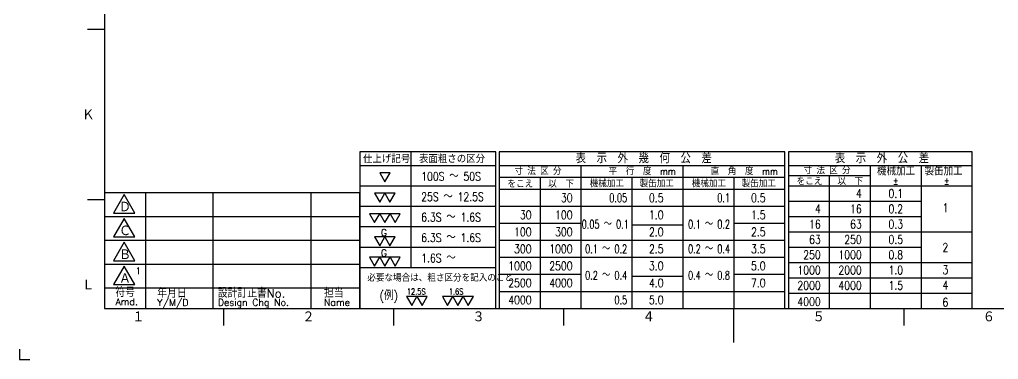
# Model space of a CAD drawing. Extents: x 0 to 4205, y 0 to 5940.
# Drawn here: x 0 to 1439, y 0 to 499 of the extents above; entities that cross this region are included whole.
import ezdxf
from ezdxf.enums import TextEntityAlignment as Align

# ---------------------------------------------------------------- set-up
doc = ezdxf.new("R2010")
doc.units = 0
doc.header["$LTSCALE"] = 5
doc.layers.get('0').update_dxf_attribs({"linetype": 'CONTINUOUS'})
for name, color, linetype in [('2', 5, 'CONTINUOUS'), ('4', 3, 'CONTINUOUS'), ('6', 52, 'CONTINUOUS'), ('RAHM2', 1, 'CONTINUOUS')]:
    doc.layers.add(name, color=color, linetype=linetype)
doc.styles.add('DIMENSION', font='monotxt.shx', dxfattribs={"bigfont": 'bigfont.shx'})
doc.styles.get("Standard").update_dxf_attribs({"font": 'romans.shx', "width": 0.8, "bigfont": 'extfont.shx'})

# ---------------------------------------------------------------- blocks, each defined once
blk = doc.blocks.new('1A1ﾌﾞﾋﾝ')
at = {"layer": 'RAHM2', "color": 5, "linetype": 'Continuous'}
for p, q in [((25, 579), (25, 15)), ((20, 97), (25, 97)), ((20, 47), (25, 47)), ((25, 15), (826, 15)), ((60, 10), (60, 15)), ((110, 10), (110, 15)), ((160, 10), (160, 15)), ((210, 5), (210, 15)), ((260, 10), (260, 15)), ((0, 3), (0, 0)), ((0, 0), (3, 0))]:
    blk.add_line(p, q, dxfattribs=at)
at = {"layer": 'RAHM2', "color": 7, "linetype": 'Continuous'}
for p, q in [((25, 49), (100, 49)), ((37, 49), (37, 15)), ((56.8, 49), (56.8, 15)), ((85.6, 49), (85.6, 15)), ((100, 15), (100, 49)), ((25, 42), (100, 42)), ((25, 35), (100, 35)), ((25, 28), (100, 28)), ((25, 21), (100, 21))]:
    blk.add_line(p, q, dxfattribs=at)
for points in [[(30.79, 48.41), (27.65, 42.97), (33.92, 42.97)], [(30.79, 41.41), (27.65, 35.97), (33.92, 35.97)], [(30.79, 34.41), (27.65, 28.97), (33.92, 28.97)], [(30.79, 27.41), (27.65, 21.97), (33.92, 21.97)]]:
    blk.add_lwpolyline(points, close=True, dxfattribs=at)
at = {"layer": 'RAHM2', "color": 5, "linetype": 'Continuous'}
for s, p in [('Ｋ', (18.36, 70.24)), ('Ｌ', (18.36, 20.24)), ('１', (33.1, 10.87)), ('２', (83.1, 10.87)), ('３', (133.1, 10.87)), ('４', (183.1, 10.87)), ('５', (233.1, 10.87)), ('６', (283.1, 10.87))]:
    blk.add_text(s, height=3.31, dxfattribs=at).set_placement(p)
at = {"layer": 'RAHM2', "color": 7, "linetype": 'Continuous'}
for s, height, p in [('Ｄ', 3.2, (29.23, 43.2)), ('Ｃ', 3.2, (29.23, 36.2)), ('Ｂ', 3.2, (29.23, 29.2)), ('Ａ', 3.2, (29.23, 22.2)), ('符号', 2.5, (28.17, 18.37)), ('年月日', 2.5, (40.49, 18.14)), ('設計訂正書No.', 2.5, (58.29, 18.18)), ('担当', 2.5, (89.5, 18.18)), ('Amd.', 2, (28.17, 15.93)), ('Y/M/D', 2, (40.49, 15.7)), ('Design Chg No.', 2, (58.29, 15.75)), ('Name', 2, (89.5, 15.75))]:
    blk.add_text(s, height=height, dxfattribs=at).set_placement(p)
at = {"layer": 'RAHM2', "color": 5, "linetype": 'Continuous', "width": 0.7}
for tag, p in [('HEADER3', (35, 566.01)), ('HEADER4', (54.75, 566)), ('HEADER15', (74.49, 566)), ('HEADER16', (94.43, 566))]:
    blk.add_attdef(tag, text='', height=6, dxfattribs=at).set_placement(p, align=Align.MIDDLE)
at = {"layer": 'RAHM2', "color": 7, "linetype": 'Continuous'}
blk.add_attdef('HEADER5', text='', height=2.5, dxfattribs=at).set_placement((63.69, 559.1), align=Align.BOTTOM_RIGHT)
for tag, height, width, p in [('HEADER25', 3.2, 0.63, (46.91, 45.38)), ('HEADER23', 3.33, 0.8, (71.4, 45.2)), ('HEADER24', 3.5, 0.8, (92.57, 45.22)), ('HEADER1', 5, 0.9, (775.12, 45.15)), ('HEADER7', 5, 0.8, (590.38, 40.8)), ('GEN-TITLE-SCA', 4, 0.85, (677.79, 40.85)), ('HEADER22', 3.2, 0.63, (46.91, 38.38)), ('HEADER20', 3.33, 0.8, (71.4, 38.2)), ('HEADER21', 3.5, 0.8, (92.57, 38.22)), ('HEADER2', 6, 0.9, (774.89, 36.68)), ('HEADER19', 3.2, 0.63, (46.91, 31.38)), ('HEADER17', 3.33, 0.8, (71.4, 31.2)), ('HEADER18', 3.5, 0.8, (92.57, 31.22)), ('HEADER11', 3.2, 0.63, (46.91, 24.38)), ('HEADER10', 3.5, 0.8, (92.57, 24.22)), ('HEADER9', 3.33, 0.8, (71.4, 24.2)), ('HEADER14', 3.31, 0.8, (542.54, 17.82))]:
    blk.add_attdef(tag, text='', height=height, dxfattribs=dict(at, width=width)).set_placement(p, align=Align.MIDDLE)
at = {"layer": 'RAHM2', "color": 7, "linetype": 'Continuous', "width": 0.8}
blk.add_attdef('GEN-TITLE-DAT', text='', height=3.5, dxfattribs=at).set_placement((691.35, 39.1), align=Align.BOTTOM_LEFT)
at = {"layer": 'RAHM2', "color": 5, "linetype": 'Continuous', "style": 'DIMENSION', "width": 1.2}
for tag, p in [('HEADER13', (629.56, 16.75)), ('HEADER12', (663.26, 16.72)), ('GEN-TITLE-DWG', (732.79, 16.74))]:
    blk.add_attdef(tag, text='', height=7.02, dxfattribs=at).set_placement(p, align=Align.BOTTOM_LEFT)
at = {"layer": 'RAHM2', "color": 5, "linetype": 'Continuous', "style": 'DIMENSION'}
blk.add_attdef('HEADER8', text='', height=7.02, dxfattribs=at).set_placement((824.55, 16.71), align=Align.BOTTOM_RIGHT)
at = {"layer": 'RAHM2', "color": 5, "linetype": 'Continuous'}
blk.add_attdef('HEADER6', text='', height=5.8, dxfattribs=at).set_placement((623.09, 17.9), align=Align.BOTTOM_RIGHT)
blk = doc.blocks.new('A$C31AE6F73')
for p, q in [((75, 230), (75, 60)), ((0, 210), (200, 210)), ((205, 210), (625, 210)), ((325, 210), (325, 0)), ((475, 210), (475, 0)), ((630, 210), (900, 210)), ((750, 210), (750, 0)), ((825, 210), (825, 0)), ((205, 192.5), (625, 192.5)), ((265, 192.5), (265, 0)), ((400, 192.5), (400, 0)), ((550, 192.5), (550, 0)), ((630, 195), (750, 195)), ((690, 195), (690, 0)), ((205, 175), (625, 175)), ((630, 180), (900, 180)), ((0, 60), (200, 60))]:
    blk.add_line(p, q)
for points in [[(36.9, 185.9), (44.5, 199), (29.3, 199), (36.9, 185.9)], [(29.3, 155.9), (36.8, 169), (21.7, 169), (29.3, 155.9)], [(44.4, 155.9), (52, 169), (36.8, 169), (44.4, 155.9)], [(21.7, 125.9), (29.3, 139), (14.1, 139), (21.7, 125.9)], [(36.9, 125.9), (44.5, 139), (29.3, 139), (36.9, 125.9)], [(52, 125.9), (59.6, 139), (44.5, 139), (52, 125.9)], [(29.3, 91.8), (36.8, 105), (21.7, 105), (29.3, 91.8)], [(44.4, 91.8), (52, 105), (36.8, 105), (44.4, 91.8)], [(21.7, 61.8), (29.3, 75), (14.1, 75), (21.7, 61.8)], [(36.9, 61.8), (44.5, 75), (29.3, 75), (36.9, 61.8)], [(52, 61.8), (59.6, 75), (44.5, 75), (52, 61.8)], [(76.4, 4.4), (84, 17.5), (68.8, 17.5), (76.4, 4.4)], [(91.6, 4.4), (99.1, 17.5), (84, 17.5), (91.6, 4.4)], [(129.1, 4.4), (136.7, 17.5), (121.5, 17.5), (129.1, 4.4)], [(144.2, 4.4), (151.8, 17.5), (136.7, 17.5), (144.2, 4.4)], [(159.4, 4.4), (167, 17.5), (151.8, 17.5), (159.4, 4.4)]]:
    blk.add_lwpolyline(points, close=True)
at = {"layer": '2'}
for points in [[(0, 0), (200, 0), (200, 230), (0, 230)], [(205, 0), (625, 0), (625, 230), (205, 230)], [(630, 0), (900, 0), (900, 230), (630, 230)]]:
    blk.add_lwpolyline(points, close=True, dxfattribs=at)
at = {"layer": '4'}
for p, q in [((0, 180), (200, 180)), ((0, 150), (200, 150)), ((205, 150), (625, 150)), ((630, 157.5), (825, 157.5)), ((630, 135), (825, 135)), ((0, 120), (200, 120)), ((205, 125), (325, 125)), ((400, 122.5), (475, 122.5)), ((550, 125), (625, 125)), ((630, 112.5), (900, 112.5)), ((0, 90), (200, 90)), ((205, 100), (625, 100)), ((630, 90), (825, 90)), ((205, 75), (625, 75)), ((630, 67.5), (900, 67.5)), ((205, 50), (325, 50)), ((400, 47.5), (475, 47.5)), ((550, 50), (625, 50)), ((630, 45), (900, 45)), ((205, 25), (625, 25)), ((630, 22.5), (900, 22.5))]:
    blk.add_line(p, q, dxfattribs=at)
at = {"width": 0.9}
for s, height, p in [('仕上げ記号', 11, (39.5, 213.6)), ('表面粗さの区分', 11, (135.6, 213.6)), ('寸 法 区 分', 10, (261.9, 196.1)), ('平\u3000行\u3000度\u3000mm', 10, (415.1, 196.1)), ('直\u3000角\u3000度\u3000mm', 10, (565.1, 196.1)), ('寸 法 区 分', 10, (686.9, 197.3)), ('機械加工', 11.5, (788.2, 195.4)), ('製缶加工', 11.5, (858.1, 195.4)), ('をこえ', 10, (236, 177.5)), ('以\u3000下', 10, (296, 177.5)), ('機械加工', 10, (363.2, 178.1)), ('製缶加工', 10, (436.5, 178.1)), ('機械加工', 10, (513.2, 178.1)), ('製缶加工', 10, (586.5, 178.1)), ('をこえ', 10, (661, 181.3)), ('以\u3000下', 10, (721, 181.3)), ('%%P', 10, (787.7, 182)), ('%%P', 10, (862.7, 182))]:
    blk.add_text(s, height=height, dxfattribs=at).set_placement(p, align=Align.CENTER)
for s, p in [('表\u3000示\u3000外\u3000幾\u3000何\u3000公\u3000差', (417.4, 213.3)), ('表\u3000示\u3000外\u3000公\u3000差', (767.5, 213.3))]:
    blk.add_text(s, height=14).set_placement(p, align=Align.CENTER)
for s, height, width, p in [('100S ～ 50S', 12.5, 0.8, (90.3, 187.6)), ('0.1', 12.5, 0.8, (777.1, 162.4)), ('25S ～ 12.5S', 12.5, 0.8, (90.3, 157.6)), ('0.2', 12.5, 0.8, (777.1, 139.9)), ('1', 12.5, 0.8, (856.5, 141.5)), ('6.3S ～ 1.6S', 12.5, 0.8, (90.3, 127.6)), ('0.3', 12.5, 0.8, (777.1, 117.4)), ('6.3S ～ 1.6S', 12.5, 0.8, (90.3, 97.6)), ('0.5', 12.5, 0.8, (777.1, 94.9)), ('2', 12.5, 0.8, (856.5, 83.2)), ('1.6S ～ ', 12.5, 0.8, (90.3, 67.6)), ('0.8', 12.5, 0.8, (777.1, 72.4)), ('1.0', 12.5, 0.8, (777.1, 49.9)), ('3', 12.5, 0.8, (856.5, 50.3)), ('必要な場合は、粗さ区分を記入のこと', 10, 0.9, (11.1, 39.5)), ('12.5S', 9, 0.8, (69.1, 20.2)), ('1.6S', 9, 0.8, (130.8, 20.2)), ('1.5', 12.5, 0.8, (777.1, 27.4)), ('4', 12.5, 0.8, (856.5, 27.8)), ('(例)', 12.5, 0.9, (28.9, 12.3)), ('6', 12.5, 0.8, (856.5, 2.8))]:
    blk.add_text(s, height=height, dxfattribs=dict(width=width)).set_placement(p)
for s, width, p in [('4', 0.8, (737.8, 162.4)), ('30', 0.8, (312.8, 156.1)), ('0.05', 0.7, (393, 156.1)), ('0.5', 0.8, (446.5, 156.1)), ('0.1', 0.7, (544.2, 156.1)), ('0.5', 0.8, (596.5, 156.1)), ('4', 0.8, (677.5, 139.9)), ('16', 0.8, (737.8, 139.9)), ('30', 0.8, (252.5, 131.1)), ('100', 0.8, (312.8, 131.1)), ('0.05 ～ 0.1', 0.7, (395.4, 117.3)), ('1.0', 0.8, (446.5, 131.1)), ('0.1 ～ 0.2', 0.7, (544.2, 117.3)), ('1.5', 0.8, (596.5, 131.1)), ('16', 0.8, (677.5, 117.4)), ('63', 0.8, (737.8, 117.4)), ('100', 0.8, (252.5, 106.1)), ('300', 0.8, (312.8, 106.1)), ('2.0', 0.8, (446.5, 106.1)), ('2.5', 0.8, (596.5, 106.1)), ('63', 0.8, (677.5, 94.9)), ('250', 0.8, (737.8, 94.9)), ('300', 0.8, (252.5, 81.1)), ('1000', 0.8, (312.8, 81.1)), ('0.1 ～ 0.2', 0.7, (393, 81.1)), ('2.5', 0.8, (446.5, 81.1)), ('0.2 ～ 0.4', 0.7, (544.2, 81.1)), ('3.5', 0.8, (596.5, 81.1)), ('250', 0.8, (677.5, 72.4)), ('1000', 0.8, (737.8, 72.4)), ('1000', 0.8, (252.5, 56.1)), ('2500', 0.8, (312.8, 56.1)), ('3.0', 0.8, (446.5, 56.1)), ('5.0', 0.8, (596.5, 56.1)), ('1000', 0.8, (677.5, 49.9)), ('2000', 0.8, (737.8, 49.9)), ('2500', 0.8, (252.5, 31.1)), ('4000', 0.8, (312.8, 31.1)), ('0.2 ～ 0.4', 0.7, (393, 42.3)), ('4.0', 0.8, (446.5, 31.1)), ('0.4 ～ 0.8', 0.7, (544.2, 42.3)), ('7.0', 0.8, (596.5, 31.1)), ('2000', 0.8, (677.5, 27.4)), ('4000', 0.8, (737.8, 27.4)), ('4000', 0.8, (252.5, 6.1)), ('0.5', 0.7, (393, 6.1)), ('5.0', 0.8, (446.5, 6.1)), ('4000', 0.8, (677.5, 3.6))]:
    blk.add_text(s, height=12.5, dxfattribs=dict(width=width)).set_placement(p, align=Align.RIGHT)
for p in [(40, 106.3), (40, 76.3)]:
    blk.add_text('G', height=10).set_placement(p, align=Align.RIGHT)

msp = doc.modelspace()

# ---------------------------------------------------------------- block references
at = {"layer": '2', "xscale": 5, "yscale": 5, "zscale": 5}
msp.add_blockref('1A1ﾌﾞﾋﾝ', (0, 0), dxfattribs=at)
at = {"layer": '6'}
msp.add_blockref('A$C31AE6F73', (500, 75), dxfattribs=at)

# ---------------------------------------------------------------- texts
at = {"layer": '6', "insert": (171.148, 135.1485), "char_height": 10, "attachment_point": 1}
msp.add_mtext_dynamic_manual_height_columns('1', width=12.417786, gutter_width=87.5, heights=[0], dxfattribs=at)

doc.saveas('drawing.dxf')
